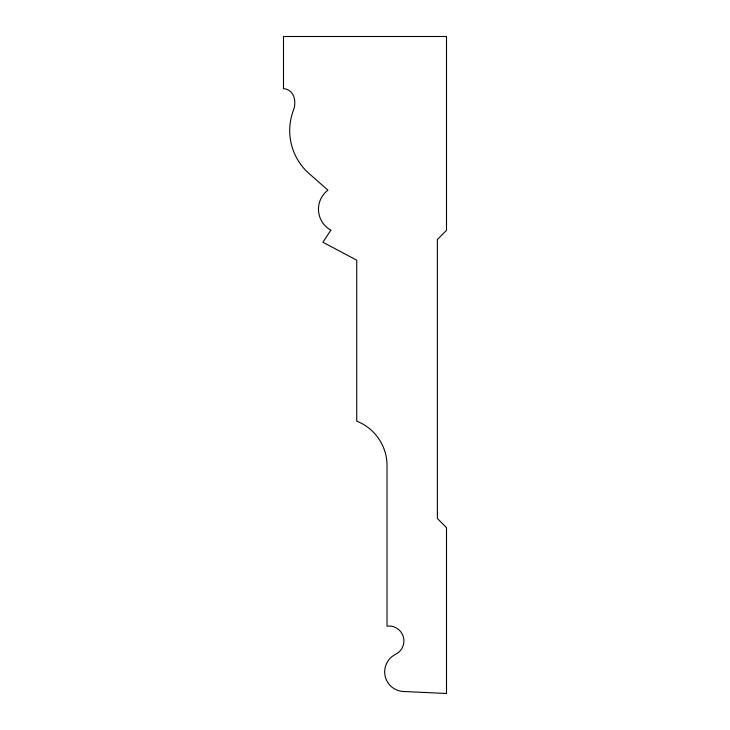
<?xml version="1.0" encoding="UTF-8"?>
<svg xmlns="http://www.w3.org/2000/svg" width="730" height="730" viewBox="0 0 730 730"><rect width="100%" height="100%" fill="white"/><g stroke="black" fill="none" stroke-linecap="round" stroke-linejoin="round"><path stroke-width="1.09" d="M330.845 230.169L322.906 242.241L356.724 260.19L356.724 421.137A47.879 47.879 0 0 1 387.01 463.815L387.01 626.167A14.91 14.91 0 0 1 395.368 654.427A19.61 19.61 0 0 0 403.362 691.483L446.505 693.5L446.505 527.617L437.389 518.501L437.389 239.486L446.505 230.379L446.505 36.5L283.495 36.5L283.495 88.595A11.671 11.671 0 0 1 293.788 96.542A20.066 20.066 0 0 1 293.496 110.084A57.332 57.332 0 0 0 308.197 172.773L327.907 190.147A23.953 23.953 0 0 0 330.845 230.169"/></g></svg>
